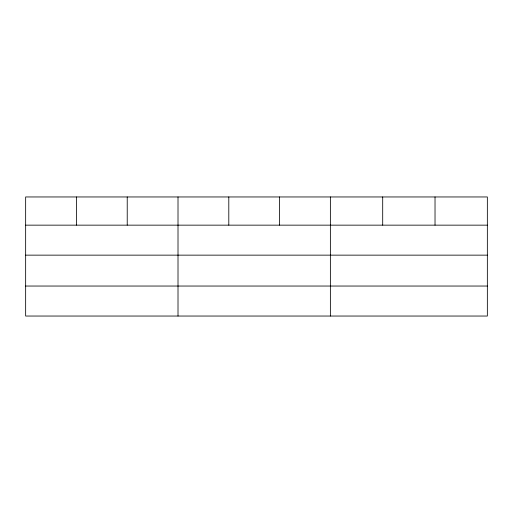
<?xml version="1.0" encoding="UTF-8"?>
<svg xmlns="http://www.w3.org/2000/svg" width="513" height="513" viewBox="0 0 513 513"><rect width="100%" height="100%" fill="white"/><g stroke="black" fill="none" stroke-linecap="round" stroke-linejoin="round"><path stroke-width="0.77" d="M487.35 255.141L487.35 196.96L25.65 196.96L25.65 316.04L487.35 316.04L487.35 255.141L25.65 255.141M25.65 225.149L487.35 225.149M25.65 286.042L487.35 286.042M435.024 196.96L435.024 225.149M382.698 196.96L382.698 225.149M330.372 196.96L330.372 316.04M279.585 196.96L279.585 225.149M228.798 196.96L228.798 225.149M178.011 196.96L178.011 316.04M127.224 196.96L127.224 225.149M76.437 196.96L76.437 225.149"/></g></svg>
